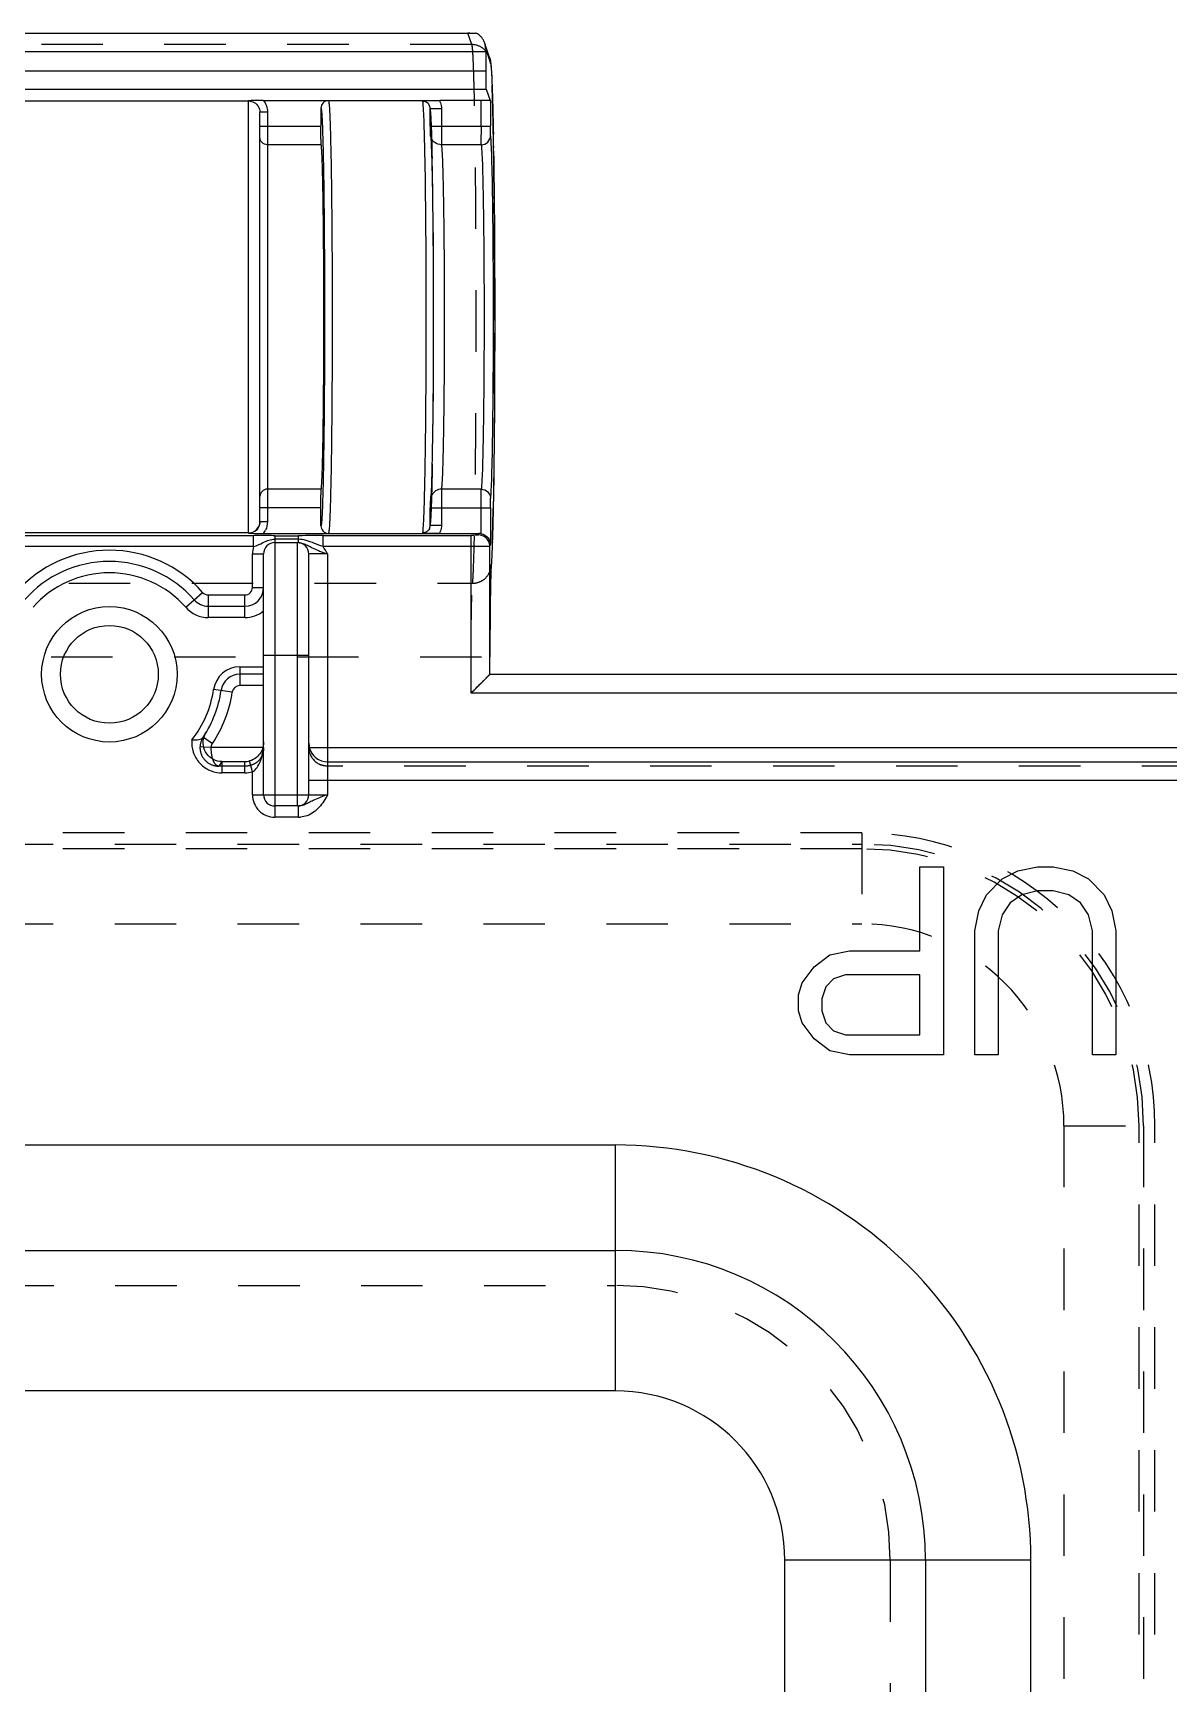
# Model space of a CAD drawing. Header units: millimetres. Extents: x 564 to 2602, y -1989 to 1042.
# Drawn here: x 1072.09 to 1102.27, y 102.41 to 146.3 of the extents above; entities that cross this region are included whole.
import ezdxf

# ---------------------------------------------------------------- set-up
doc = ezdxf.new("R2010")
doc.units = ezdxf.units.MM
doc.header["$LTSCALE"] = 16.335
doc.linetypes.add('HIDDEN', pattern=[0.2, 0.1, -0.1])
doc.layers.get('0').update_dxf_attribs({"linetype": 'CONTINUOUS'})
doc.layers.add('DEFAULT_2', color=8, linetype='HIDDEN')

msp = doc.modelspace()

# ---------------------------------------------------------------- linework, layer by layer
at = {"color": 7, "linetype": 'Continuous'}
for p, q in [((1060.105, 146.296), (1083.845, 146.296)), ((1084.114, 145.796), (1059.605, 145.796)), ((1084.114, 145.873), (1084.242, 145.489)), ((1084.114, 145.796), (1084.114, 145.294)), ((1084.216, 145.647), (1084.138, 145.881)), ((1060.331, 145.294), (1084.114, 145.294)), ((1084.242, 145.489), (1084.216, 145.647)), ((1084.123, 144.794), (1061.331, 144.794)), ((1061.468, 144.49), (1077.814, 144.49)), ((1077.814, 133), (1077.814, 144.49)), ((1078.205, 144.506), (1082.436, 144.506)), ((1082.436, 144.506), (1082.741, 144.506)), ((1082.741, 144.506), (1082.892, 144.506)), ((1083.991, 144.506), (1082.892, 144.506)), ((1083.99, 143.823), (1083.99, 144.506)), ((1084.24, 144.493), (1084.14, 144.794)), ((1084.24, 144.493), (1084.24, 143.823)), ((1078.114, 133.301), (1078.114, 144.195)), ((1078.314, 144.195), (1078.114, 144.195)), ((1078.314, 144.195), (1078.314, 133.301)), ((1079.735, 144.298), (1079.735, 143.823)), ((1082.634, 144.337), (1082.641, 144.285)), ((1082.941, 144.285), (1082.641, 144.285)), ((1082.641, 143.823), (1082.641, 144.283)), ((1082.941, 144.285), (1082.941, 143.823)), ((1078.114, 143.823), (1079.735, 143.823)), ((1082.489, 143.574), (1082.488, 143.604)), ((1082.65, 143.567), (1082.649, 143.572)), ((1082.65, 143.823), (1084.24, 143.823)), ((1082.65, 143.567), (1082.65, 143.567)), ((1079.743, 143.326), (1078.314, 143.326)), ((1082.661, 143.427), (1082.668, 143.294)), ((1082.668, 143.294), (1082.674, 143.118)), ((1082.674, 143.118), (1082.681, 142.898)), ((1083.994, 143.326), (1082.944, 143.326)), ((1084.323, 143.292), (1084.324, 143.248)), ((1082.681, 142.898), (1082.688, 142.635)), ((1082.688, 142.635), (1082.7, 141.971)), ((1082.7, 141.971), (1082.711, 141.128)), ((1084.34, 141.896), (1084.341, 141.772)), ((1082.711, 141.128), (1082.718, 140.131)), ((1082.718, 140.131), (1082.721, 138.452)), ((1084.351, 140.279), (1084.352, 140.012)), ((1082.721, 138.452), (1082.718, 137.293)), ((1084.354, 138.654), (1084.353, 138.326)), ((1082.718, 137.293), (1082.709, 136.158)), ((1082.673, 134.328), (1082.661, 134.069)), ((1082.683, 134.679), (1082.673, 134.328)), ((1079.743, 134.17), (1078.314, 134.17)), ((1082.488, 133.891), (1082.489, 133.932)), ((1082.651, 133.936), (1082.649, 133.924)), ((1083.994, 134.17), (1082.944, 134.17)), ((1084.318, 133.904), (1084.315, 133.77)), ((1084.318, 133.906), (1084.316, 133.788)), ((1084.322, 134.134), (1084.318, 133.906)), ((1079.735, 133.672), (1078.114, 133.672)), ((1079.735, 133.198), (1079.735, 133.672)), ((1082.641, 133.211), (1082.641, 133.672)), ((1082.641, 133.672), (1084.24, 133.672)), ((1082.941, 133.672), (1082.941, 133.211)), ((1083.99, 132.985), (1083.99, 133.672)), ((1084.24, 133.672), (1084.24, 132.703)), ((1084.316, 133.788), (1084.313, 133.654)), ((1077.814, 133.006), (1061.468, 133.006)), ((1078.314, 133.301), (1078.114, 133.301)), ((1078.205, 132.99), (1083.936, 132.99)), ((1082.641, 133.211), (1082.634, 133.159)), ((1082.641, 133.211), (1082.941, 133.211)), ((1083.936, 132.99), (1083.924, 132.952)), ((1070.281, 132.942), (1077.946, 132.942)), ((1077.946, 132.642), (1070.281, 132.642)), ((1077.946, 132.642), (1077.946, 132.942)), ((1078.514, 132.933), (1078.514, 125.448)), ((1078.514, 132.933), (1079.139, 132.933)), ((1079.139, 132.841), (1078.514, 132.841)), ((1078.514, 132.748), (1079.114, 132.748)), ((1079.114, 125.748), (1079.114, 132.748)), ((1079.139, 132.841), (1079.139, 132.933)), ((1079.795, 132.642), (1079.795, 132.942)), ((1079.795, 132.942), (1083.724, 132.942)), ((1083.724, 132.642), (1079.795, 132.642)), ((1083.724, 128.748), (1083.724, 132.942)), ((1084.224, 132.653), (1084.24, 132.703)), ((1084.224, 129.248), (1084.224, 132.653)), ((1077.914, 131.558), (1077.914, 132.448)), ((1078.214, 126.048), (1078.214, 132.448)), ((1079.414, 126.048), (1079.414, 132.448)), ((1079.914, 132.448), (1079.414, 132.448)), ((1079.914, 132.448), (1079.914, 126.048)), ((1084.259, 132.107), (1084.26, 132.119)), ((1084.26, 132.118), (1084.261, 132.158)), ((1076.142, 131.03), (1076.593, 131.426)), ((1076.743, 131.358), (1076.743, 130.758)), ((1076.743, 131.358), (1077.714, 131.358)), ((1077.714, 130.758), (1077.714, 131.358)), ((1077.914, 131.558), (1078.214, 131.558)), ((1076.743, 131.058), (1077.714, 131.058)), ((1077.714, 130.758), (1076.743, 130.758)), ((1079.414, 129.748), (1078.214, 129.748)), ((1077.578, 129.448), (1077.578, 128.948)), ((1077.578, 129.448), (1078.214, 129.448)), ((1078.214, 129.248), (1077.578, 129.248)), ((1084.226, 129.248), (1119.502, 129.248)), ((1077.38, 128.776), (1076.885, 128.848)), ((1078.214, 128.948), (1077.578, 128.948)), ((1120.021, 128.748), (1083.724, 128.748)), ((1076.822, 127.307), (1076.635, 127.314)), ((1076.641, 127.556), (1076.856, 127.412)), ((1078.214, 127.299), (1076.822, 127.307)), ((1079.437, 127.307), (1120.021, 127.307)), ((1077.104, 126.929), (1077.104, 126.629)), ((1077.104, 126.929), (1077.714, 126.929)), ((1077.714, 126.629), (1077.714, 126.929)), ((1077.914, 126.655), (1077.839, 126.945)), ((1079.914, 126.922), (1119.578, 126.922)), ((1077.714, 126.629), (1077.104, 126.629)), ((1077.914, 126.048), (1077.914, 126.655)), ((1120.096, 126.422), (1079.414, 126.422)), ((1077.914, 126.048), (1079.914, 126.048)), ((1079.114, 125.748), (1078.514, 125.748)), ((1079.139, 125.448), (1079.139, 125.748)), ((1079.139, 125.448), (1078.514, 125.448)), ((1095.653, 121.898), (1095.653, 124.132)), ((1095.653, 124.132), (1096.278, 124.132)), ((1096.278, 124.132), (1096.278, 119.132)), ((1097.424, 123.387), (1097.84, 123.813)), ((1097.84, 123.813), (1098.257, 124.026)), ((1098.257, 124.026), (1098.778, 124.132)), ((1098.778, 124.132), (1099.194, 124.132)), ((1099.194, 124.132), (1099.715, 124.026)), ((1099.715, 124.026), (1100.132, 123.813)), ((1100.132, 123.813), (1100.549, 123.387)), ((1097.215, 122.962), (1097.424, 123.387)), ((1098.361, 123.387), (1098.049, 123.175)), ((1098.778, 123.494), (1098.361, 123.387)), ((1099.194, 123.494), (1098.778, 123.494)), ((1099.611, 123.387), (1099.194, 123.494)), ((1099.924, 123.175), (1099.611, 123.387)), ((1100.549, 123.387), (1100.757, 122.962)), ((1097.111, 122.43), (1097.215, 122.962)), ((1098.049, 123.175), (1097.84, 122.855)), ((1100.132, 122.855), (1099.924, 123.175)), ((1100.757, 122.962), (1100.861, 122.43)), ((1097.84, 122.855), (1097.736, 122.43)), ((1100.236, 122.43), (1100.132, 122.855)), ((1097.111, 119.132), (1097.111, 122.43)), ((1097.736, 122.43), (1097.736, 119.132)), ((1100.236, 119.132), (1100.236, 122.43)), ((1100.861, 122.43), (1100.861, 119.132)), ((1092.84, 121.472), (1093.257, 121.792)), ((1093.257, 121.792), (1093.778, 121.898)), ((1093.778, 121.898), (1095.653, 121.898)), ((1092.528, 121.047), (1092.84, 121.472)), ((1093.361, 121.153), (1093.153, 120.941)), ((1093.674, 121.26), (1093.361, 121.153)), ((1095.653, 121.26), (1093.674, 121.26)), ((1095.653, 119.664), (1095.653, 121.26)), ((1092.424, 120.728), (1092.528, 121.047)), ((1092.424, 120.302), (1092.424, 120.728)), ((1093.153, 120.941), (1093.049, 120.621)), ((1092.528, 119.983), (1092.424, 120.302)), ((1093.049, 120.621), (1093.049, 120.302)), ((1093.049, 120.302), (1093.153, 119.983)), ((1092.84, 119.558), (1092.528, 119.983)), ((1093.153, 119.983), (1093.361, 119.77)), ((1093.257, 119.238), (1092.84, 119.558)), ((1093.361, 119.77), (1093.674, 119.664)), ((1093.674, 119.664), (1095.653, 119.664)), ((1093.778, 119.132), (1093.257, 119.238)), ((1096.278, 119.132), (1093.778, 119.132)), ((1097.736, 119.132), (1097.111, 119.132)), ((1100.861, 119.132), (1100.236, 119.132)), ((1054.413, 116.736), (1087.564, 116.736)), ((1087.564, 110.198), (1087.564, 116.736)), ((1005.664, 113.934), (1087.564, 113.934)), ((1087.564, 110.198), (1005.664, 110.198)), ((1092.064, 43.175), (1092.064, 105.698)), ((1098.602, 105.698), (1092.064, 105.698)), ((1095.8, 105.698), (1095.8, 46.407)), ((1098.602, 43.411), (1098.602, 105.698))]:
    msp.add_line(p, q, dxfattribs=at)
for points in [[(1082.65, 143.567), (1082.655, 143.519), (1082.661, 143.427)], [(1082.709, 136.158), (1082.693, 135.118), (1082.683, 134.679)]]:
    msp.add_lwpolyline(points, dxfattribs=at)
for radius in [1.8, 1.3]:
    msp.add_circle((1074.114, 129.248), radius, dxfattribs=at)
for centre, radius, start, end in [((1083.65, 145.884), 0.462, 22.8484, 34.282), ((1083.641, 145.88), 0.473, 18.4163, 22.8534), ((1050.376, 143.614), 33.933, 1.8001, 2.1906), ((1082.676, 141.273), 3.223, 92.5971, 94.1806), ((1082.375, 144.264), 0.569, 18.3646, 24.6447), ((1032.155, 143.028), 52.164, 1.4947, 1.8149), ((1082.432, 144.282), 0.209, 15.1073, 30.1991), ((1007.146, 142.361), 77.182, 1.23524, 1.5056), ((973.961, 141.629), 110.374, 1.00932, 1.24361), ((1134.427, 143.816), 50.437, 179.9915, 180.259), ((944.263, 141.073), 140.078, 0.90764, 1.03689), ((931.864, 140.87), 152.479, 0.80745, 1.01588), ((880.4, 140.098), 203.948, 0.50519, 0.88513), ((770.488, 139.046), 313.865, 0.22498, 0.49757), ((704.28, 138.753), 380.073, 359.98507, 0.18989), ((713.908, 138.725), 370.446, 359.68921, 359.93833), ((1024.234, 135.488), 58.276, 358.46917, 358.58431), ((1082.94, 133.873), 0.296, 150.7005, 167.7542), ((1088.516, 133.716), 5.875, 179.0726, 179.6649), ((1093.906, 133.673), 11.265, 179.6035, 180.0008), ((1000.972, 135.298), 83.358, 358.38364, 358.86949), ((1077.814, 133.305), 0.3, 269.943, 359.9784), ((1077.812, 133.301), 0.502, 321.6816, 334.4435), ((1082.432, 133.214), 0.209, 332.0047, 344.8855), ((1082.885, 155.922), 22.924, 269.8022, 270.0193), ((1082.428, 133.212), 0.513, 334.8527, 341.7154), ((1083.936, 132.69), 0.3, 79.609, 89.9896), ((1074.114, 129.248), 3.3, 41.2999, 138.7001), ((1078.514, 132.448), 0.6, 161.0822, 180.0003), ((1077.945, 120.668), 12.274, 89.5144, 89.9921), ((1077.906, 116.859), 16.083, 88.6413, 89.491), ((1078.514, 132.448), 0.3, 90, 180), ((1079.114, 132.448), 0.3, 0, 90), ((1079.797, 116.174), 16.768, 90.0049, 90.4315), ((1036.873, 134.325), 47.444, 358.1225, 358.3359), ((1074.114, 129.248), 3, 41.2999, 138.7001), ((1086.139, 132.011), 1.883, 175.5387, 176.2817), ((1074.114, 129.248), 2.7, 41.2999, 138.7001), ((1076.743, 131.558), 0.5, 221.2999, 270), ((1076.743, 131.558), 0.2, 221.2999, 270.0049), ((1077.714, 131.558), 0.5, 270, 0), ((1077.714, 131.558), 0.2, 269.9976, 0.0029), ((1076.743, 131.558), 0.8, 221.2999, 270.0004), ((1077.714, 131.558), 0.8, 270, 308.6822), ((1077.578, 128.748), 0.7, 89.9992, 171.7884), ((1077.578, 128.748), 0.5, 90, 171.7868), ((1074.114, 129.248), 2.8, 321.6068, 351.7864), ((1074.114, 129.248), 3, 326.3655, 351.7868), ((1074.114, 129.248), 3.3, 326.1067, 351.7866), ((1077.578, 128.748), 0.2, 89.9977, 171.7905), ((1079.914, 127.422), 0.5, 192.9663, 270.0029), ((1077.714, 127.428), 0.499, 270.0048, 284.4825), ((1077.104, 127.416), 0.787, 265.4528, 269.9856), ((1077.714, 127.429), 0.8, 270.0092, 284.4851), ((1078.514, 126.048), 0.6, 179.999, 270.001), ((1078.514, 126.048), 0.3, 180, 270), ((1079.114, 126.048), 0.3, 270, 0), ((1079.112, 126.312), 0.864, 271.814, 275.2842), ((1087.564, 105.698), 11.038, 359.9996, 90.0004), ((1087.564, 105.698), 8.236, 0, 90), ((1087.564, 105.698), 4.5, 360, 90)]:
    msp.add_arc(centre, radius, start, end, dxfattribs=at)
for centre, start_param, end_param in [((1084.123, 145.796), 1.415869, 1.570796), ((1084.123, 145.294), -4.712389, -3.141593)]:
    msp.add_ellipse(centre, major_axis=(0, 0.5), ratio=0.017455, start_param=start_param, end_param=end_param, dxfattribs=at)
for points, knots in [([(1084.032, 146.144), (1084.017, 146.167), (1083.984, 146.207), (1083.929, 146.253), (1083.886, 146.28), (1083.858, 146.292), (1083.848, 146.296), (1083.845, 146.296)], [0, 0, 0, 0, 0.335145, 0.630763, 0.871352, 0.955761, 1, 1, 1, 1]), ([(1084.114, 145.873), (1084.114, 145.887), (1084.112, 145.94), (1084.101, 145.992), (1084.089, 146.029)], [0, 0, 0, 0, 0.2589, 1, 1, 1, 1]), ([(1084.242, 145.489), (1084.246, 145.477), (1084.251, 145.442), (1084.263, 145.335), (1084.268, 145.24), (1084.272, 145.167)], [0, 0, 0, 0, 0.118524, 0.325106, 1, 1, 1, 1]), ([(1084.269, 145.234), (1084.271, 145.211), (1084.277, 145.103), (1084.281, 144.995), (1084.284, 144.911)], [0, 0, 0, 0, 0.220208, 1, 1, 1, 1]), ([(1084.272, 145.167), (1084.274, 145.144), (1084.279, 145.039), (1084.283, 144.934), (1084.286, 144.852)], [0, 0, 0, 0, 0.220018, 1, 1, 1, 1]), ([(1084.286, 144.852), (1084.289, 144.767), (1084.303, 144.353), (1084.312, 143.938), (1084.318, 143.608)], [0, 0, 0, 0, 0.204813, 1, 1, 1, 1]), ([(1078.205, 144.506), (1078.168, 144.506), (1078.038, 144.505), (1077.908, 144.5), (1077.814, 144.496)], [0, 0, 0, 0, 0.27958, 1, 1, 1, 1]), ([(1077.814, 144.49), (1077.866, 144.49), (1077.971, 144.462), (1078.048, 144.385), (1078.073, 144.34)], [0, 0, 0, 0, 0.500148, 1, 1, 1, 1]), ([(1079.937, 144.502), (1079.886, 144.502), (1079.78, 144.455), (1079.735, 144.349), (1079.735, 144.298)], [0, 0, 0, 0, 0.501564, 1, 1, 1, 1]), ([(1079.935, 144.498), (1079.938, 144.497), (1079.942, 144.484), (1079.946, 144.463), (1079.951, 144.426), (1079.955, 144.377), (1079.96, 144.314), (1079.967, 144.204), (1079.975, 144.034), (1079.983, 143.792), (1079.991, 143.502), (1079.999, 143.167), (1080.006, 142.789), (1080.013, 142.373), (1080.021, 141.753), (1080.028, 140.913), (1080.034, 139.851), (1080.035, 139.12), (1080.035, 138.748)], [0, 0, 0, 0, 0.001699, 0.005652, 0.011942, 0.020573, 0.031536, 0.044817, 0.078189, 0.120345, 0.170915, 0.22941, 0.29526, 0.367866, 0.4465, 0.618801, 0.80577, 1, 1, 1, 1]), ([(1082.441, 144.487), (1082.475, 144.487), (1082.545, 144.468), (1082.596, 144.417), (1082.613, 144.387)], [0, 0, 0, 0, 0.500129, 1, 1, 1, 1]), ([(1082.465, 144.217), (1082.462, 144.277), (1082.455, 144.367), (1082.449, 144.458), (1082.441, 144.487)], [0, 0, 0, 0, 0.663897, 1, 1, 1, 1]), ([(1082.892, 144.497), (1082.858, 144.497), (1082.737, 144.497), (1082.616, 144.496), (1082.53, 144.492)], [0, 0, 0, 0, 0.283736, 1, 1, 1, 1]), ([(1084.24, 144.493), (1084.24, 144.495), (1084.231, 144.496), (1084.218, 144.499), (1084.194, 144.5), (1084.15, 144.503), (1084.081, 144.505), (1084.022, 144.506), (1083.991, 144.506)], [0, 0, 0, 0, 0.024359, 0.083695, 0.176865, 0.30093, 0.622795, 1, 1, 1, 1]), ([(1079.735, 144.298), (1079.738, 144.297), (1079.741, 144.285), (1079.746, 144.266), (1079.75, 144.232), (1079.754, 144.187), (1079.759, 144.129), (1079.765, 144.027), (1079.772, 143.87), (1079.781, 143.647), (1079.788, 143.379), (1079.796, 143.068), (1079.803, 142.718), (1079.809, 142.332), (1079.817, 141.755), (1079.824, 140.971), (1079.83, 139.978), (1079.832, 138.939), (1079.831, 137.894), (1079.827, 136.88), (1079.819, 135.933), (1079.808, 135.09), (1079.795, 134.38), (1079.782, 133.884), (1079.77, 133.573), (1079.762, 133.41), (1079.753, 133.295), (1079.747, 133.235), (1079.742, 133.213)], [0, 0, 0, 0, 0.000812, 0.0027, 0.005708, 0.009836, 0.015081, 0.021436, 0.037422, 0.057632, 0.081888, 0.109982, 0.141641, 0.176582, 0.214493, 0.297785, 0.388488, 0.483285, 0.57872, 0.671314, 0.757681, 0.834678, 0.899497, 0.949761, 0.968856, 0.983667, 0.994077, 1, 1, 1, 1]), ([(1082.488, 143.604), (1082.486, 143.665), (1082.48, 143.87), (1082.473, 144.074), (1082.465, 144.217)], [0, 0, 0, 0, 0.299577, 1, 1, 1, 1]), ([(1078.314, 143.326), (1078.263, 143.326), (1078.157, 143.368), (1078.114, 143.474), (1078.114, 143.525)], [0, 0, 0, 0, 0.500854, 1, 1, 1, 1]), ([(1079.743, 143.325), (1079.74, 143.342), (1079.74, 143.396), (1079.737, 143.502), (1079.736, 143.651), (1079.735, 143.763), (1079.735, 143.823)], [0, 0, 0, 0, 0.102618, 0.324993, 0.638605, 1, 1, 1, 1]), ([(1082.535, 138.748), (1082.535, 139.663), (1082.528, 141.272), (1082.508, 142.881), (1082.489, 143.574)], [0, 0, 0, 0, 0.569115, 1, 1, 1, 1]), ([(1082.641, 143.823), (1082.641, 143.774), (1082.642, 143.691), (1082.643, 143.606), (1082.649, 143.572)], [0, 0, 0, 0, 0.584864, 1, 1, 1, 1]), ([(1082.944, 143.326), (1082.875, 143.326), (1082.735, 143.375), (1082.662, 143.502), (1082.65, 143.567)], [0, 0, 0, 0, 0.512916, 1, 1, 1, 1]), ([(1082.941, 143.823), (1082.941, 143.711), (1082.941, 143.562), (1082.943, 143.397), (1082.943, 143.343), (1082.944, 143.326)], [0, 0, 0, 0, 0.674842, 0.897414, 1, 1, 1, 1]), ([(1083.994, 143.326), (1083.992, 143.353), (1083.993, 143.44), (1083.991, 143.528), (1083.991, 143.588)], [0, 0, 0, 0, 0.312623, 1, 1, 1, 1]), ([(1083.994, 143.326), (1084.058, 143.326), (1084.19, 143.379), (1084.244, 143.511), (1084.244, 143.574)], [0, 0, 0, 0, 0.500811, 1, 1, 1, 1]), ([(1084.244, 143.574), (1084.243, 143.583), (1084.243, 143.61), (1084.24, 143.693), (1084.24, 143.767), (1084.24, 143.823)], [0, 0, 0, 0, 0.102568, 0.324892, 1, 1, 1, 1]), ([(1084.266, 143.275), (1084.263, 143.339), (1084.258, 143.438), (1084.25, 143.538), (1084.244, 143.574)], [0, 0, 0, 0, 0.637715, 1, 1, 1, 1]), ([(1079.743, 134.17), (1079.747, 134.19), (1079.752, 134.244), (1079.763, 134.4), (1079.774, 134.686), (1079.786, 135.129), (1079.796, 135.694), (1079.804, 136.362), (1079.813, 137.392), (1079.817, 138.748), (1079.813, 140.104), (1079.804, 141.133), (1079.796, 141.802), (1079.786, 142.367), (1079.774, 142.81), (1079.763, 143.096), (1079.752, 143.252), (1079.747, 143.305), (1079.743, 143.325)], [0, 0, 0, 0, 0.006686, 0.017533, 0.051328, 0.100266, 0.162707, 0.236526, 0.31925, 0.5, 0.68075, 0.763474, 0.837293, 0.899734, 0.948672, 0.982467, 0.993314, 1, 1, 1, 1]), ([(1083.022, 138.748), (1083.022, 139.3), (1083.019, 140.104), (1083.01, 141.134), (1083.001, 141.802), (1082.99, 142.367), (1082.977, 142.81), (1082.965, 143.096), (1082.954, 143.252), (1082.948, 143.306), (1082.944, 143.326)], [0, 0, 0, 0, 0.361518, 0.526949, 0.674596, 0.799452, 0.897314, 0.964919, 0.986601, 1, 1, 1, 1]), ([(1083.994, 143.326), (1084.001, 143.287), (1084.009, 143.177), (1084.015, 143.068), (1084.018, 142.997)], [0, 0, 0, 0, 0.354367, 1, 1, 1, 1]), ([(1084.266, 134.221), (1084.277, 134.461), (1084.292, 135.054), (1084.316, 136.563), (1084.324, 138.748), (1084.316, 140.933), (1084.292, 142.442), (1084.277, 143.035), (1084.266, 143.275)], [0, 0, 0, 0, 0.079479, 0.196727, 0.500002, 0.803277, 0.920523, 1, 1, 1, 1]), ([(1084.018, 142.997), (1084.029, 142.766), (1084.043, 142.201), (1084.066, 140.784), (1084.074, 138.747), (1084.066, 136.71), (1084.043, 135.294), (1084.029, 134.729), (1084.018, 134.498)], [0, 0, 0, 0, 0.081712, 0.199408, 0.500072, 0.800696, 0.918347, 1, 1, 1, 1]), ([(1084.327, 143.019), (1084.349, 141.521), (1084.36, 138.559), (1084.346, 135.598), (1084.322, 134.134)], [0, 0, 0, 0, 0.50589, 1, 1, 1, 1]), ([(1080.035, 138.748), (1080.035, 138.375), (1080.034, 137.644), (1080.028, 136.583), (1080.021, 135.743), (1080.013, 135.123), (1080.006, 134.706), (1079.999, 134.329), (1079.991, 133.993), (1079.983, 133.703), (1079.975, 133.462), (1079.967, 133.291), (1079.96, 133.181), (1079.955, 133.118), (1079.951, 133.069), (1079.946, 133.032), (1079.942, 133.012), (1079.938, 132.999), (1079.935, 132.998)], [0, 0, 0, 0, 0.19423, 0.381199, 0.553501, 0.632135, 0.704741, 0.770591, 0.829086, 0.879656, 0.921812, 0.955184, 0.968464, 0.979427, 0.988058, 0.994349, 0.998301, 1, 1, 1, 1]), ([(1082.492, 134.049), (1082.509, 134.733), (1082.528, 136.299), (1082.535, 137.866), (1082.535, 138.748)], [0, 0, 0, 0, 0.436815, 1, 1, 1, 1]), ([(1082.944, 134.17), (1082.948, 134.19), (1082.954, 134.243), (1082.965, 134.4), (1082.977, 134.685), (1082.99, 135.128), (1083.001, 135.693), (1083.01, 136.362), (1083.019, 137.392), (1083.022, 138.196), (1083.022, 138.748)], [0, 0, 0, 0, 0.013383, 0.035071, 0.102669, 0.200542, 0.325389, 0.473041, 0.638478, 1, 1, 1, 1]), ([(1084.348, 136.716), (1084.347, 136.456), (1084.34, 135.519), (1084.33, 134.582), (1084.318, 133.904)], [0, 0, 0, 0, 0.276786, 1, 1, 1, 1]), ([(1084.018, 134.498), (1084.015, 134.427), (1084.009, 134.318), (1084.001, 134.208), (1083.994, 134.17)], [0, 0, 0, 0, 0.645655, 1, 1, 1, 1]), ([(1078.314, 134.17), (1078.263, 134.17), (1078.157, 134.128), (1078.114, 134.022), (1078.114, 133.971)], [0, 0, 0, 0, 0.500855, 1, 1, 1, 1]), ([(1079.735, 133.672), (1079.735, 133.732), (1079.736, 133.844), (1079.737, 133.994), (1079.74, 134.099), (1079.74, 134.154), (1079.743, 134.17)], [0, 0, 0, 0, 0.361393, 0.675004, 0.897381, 1, 1, 1, 1]), ([(1082.465, 133.278), (1082.468, 133.319), (1082.477, 133.523), (1082.484, 133.728), (1082.488, 133.891)], [0, 0, 0, 0, 0.19945, 1, 1, 1, 1]), ([(1082.649, 133.924), (1082.647, 133.913), (1082.643, 133.875), (1082.642, 133.837), (1082.642, 133.811)], [0, 0, 0, 0, 0.302255, 1, 1, 1, 1]), ([(1082.944, 134.17), (1082.889, 134.17), (1082.782, 134.14), (1082.706, 134.06), (1082.682, 134.018)], [0, 0, 0, 0, 0.530564, 1, 1, 1, 1]), ([(1082.944, 134.17), (1082.943, 134.153), (1082.943, 134.099), (1082.941, 133.933), (1082.941, 133.784), (1082.941, 133.672)], [0, 0, 0, 0, 0.102577, 0.325139, 1, 1, 1, 1]), ([(1083.99, 133.672), (1083.99, 133.713), (1083.991, 133.851), (1083.991, 133.99), (1083.992, 134.088)], [0, 0, 0, 0, 0.291313, 1, 1, 1, 1]), ([(1083.992, 134.088), (1083.992, 134.098), (1083.993, 134.126), (1083.993, 134.153), (1083.994, 134.17)], [0, 0, 0, 0, 0.376526, 1, 1, 1, 1]), ([(1083.994, 134.17), (1084.058, 134.17), (1084.19, 134.117), (1084.244, 133.985), (1084.244, 133.921)], [0, 0, 0, 0, 0.500818, 1, 1, 1, 1]), ([(1084.24, 133.672), (1084.24, 133.728), (1084.24, 133.803), (1084.243, 133.886), (1084.243, 133.913), (1084.244, 133.921)], [0, 0, 0, 0, 0.67522, 0.897476, 1, 1, 1, 1]), ([(1084.244, 133.921), (1084.25, 133.957), (1084.258, 134.057), (1084.263, 134.157), (1084.266, 134.221)], [0, 0, 0, 0, 0.362266, 1, 1, 1, 1]), ([(1084.315, 133.77), (1084.314, 133.674), (1084.307, 133.337), (1084.298, 133.001), (1084.29, 132.76)], [0, 0, 0, 0, 0.284429, 1, 1, 1, 1]), ([(1077.814, 133), (1077.843, 132.999), (1077.973, 132.993), (1078.104, 132.99), (1078.205, 132.99)], [0, 0, 0, 0, 0.222802, 1, 1, 1, 1]), ([(1079.742, 133.213), (1079.741, 133.21), (1079.74, 133.205), (1079.737, 133.198), (1079.735, 133.198)], [0, 0, 0, 0, 0.678009, 1, 1, 1, 1]), ([(1079.735, 133.198), (1079.735, 133.147), (1079.779, 133.041), (1079.884, 132.996), (1079.935, 132.996)], [0, 0, 0, 0, 0.498762, 1, 1, 1, 1]), ([(1082.441, 133.009), (1082.449, 133.038), (1082.455, 133.129), (1082.462, 133.218), (1082.465, 133.278)], [0, 0, 0, 0, 0.336103, 1, 1, 1, 1]), ([(1082.441, 133.009), (1082.466, 133.007), (1082.588, 133), (1082.709, 132.999), (1082.806, 132.999)], [0, 0, 0, 0, 0.209506, 1, 1, 1, 1]), ([(1083.99, 132.985), (1084.063, 132.972), (1084.191, 132.898), (1084.239, 132.763), (1084.24, 132.703)], [0, 0, 0, 0, 0.549991, 1, 1, 1, 1]), ([(1078.089, 132.695), (1078.154, 132.725), (1078.236, 132.774), (1078.326, 132.808), (1078.349, 132.815)], [0, 0, 0, 0, 0.747153, 1, 1, 1, 1]), ([(1078.514, 132.933), (1078.497, 132.933), (1078.421, 132.934), (1078.346, 132.936), (1078.287, 132.938)], [0, 0, 0, 0, 0.22478, 1, 1, 1, 1]), ([(1079.671, 132.941), (1079.62, 132.941), (1079.443, 132.939), (1079.266, 132.933), (1079.139, 132.933)], [0, 0, 0, 0, 0.286349, 1, 1, 1, 1]), ([(1079.139, 132.748), (1079.179, 132.748), (1079.262, 132.734), (1079.382, 132.679), (1079.516, 132.606), (1079.615, 132.56), (1079.671, 132.537)], [0, 0, 0, 0, 0.207047, 0.430041, 0.687149, 1, 1, 1, 1]), ([(1083.924, 132.952), (1083.923, 132.951), (1083.916, 132.95), (1083.906, 132.948), (1083.887, 132.946), (1083.851, 132.944), (1083.796, 132.942), (1083.749, 132.942), (1083.724, 132.942)], [0, 0, 0, 0, 0.024333, 0.083562, 0.176601, 0.300505, 0.622639, 1, 1, 1, 1]), ([(1084.224, 132.653), (1084.223, 132.652), (1084.219, 132.652), (1084.211, 132.65), (1084.198, 132.65), (1084.173, 132.648), (1084.131, 132.647), (1084.07, 132.645), (1083.995, 132.644), (1083.879, 132.643), (1083.787, 132.642), (1083.724, 132.642)], [0, 0, 0, 0, 0.006736, 0.02263, 0.047627, 0.081564, 0.175073, 0.299403, 0.450061, 0.621519, 1, 1, 1, 1]), ([(1084.224, 132.653), (1084.224, 132.695), (1084.201, 132.78), (1084.111, 132.91), (1083.993, 132.952), (1083.924, 132.952)], [0, 0, 0, 0, 0.275955, 0.548158, 1, 1, 1, 1]), ([(1084.29, 132.76), (1084.288, 132.697), (1084.281, 132.496), (1084.272, 132.295), (1084.261, 132.158)], [0, 0, 0, 0, 0.316997, 1, 1, 1, 1]), ([(1084.291, 132.77), (1084.289, 132.706), (1084.281, 132.497), (1084.272, 132.288), (1084.262, 132.144)], [0, 0, 0, 0, 0.308381, 1, 1, 1, 1]), ([(1077.914, 132.448), (1077.952, 132.448), (1078.008, 132.448), (1078.078, 132.448), (1078.123, 132.448), (1078.16, 132.448), (1078.185, 132.448), (1078.2, 132.448), (1078.207, 132.447), (1078.211, 132.448), (1078.214, 132.447), (1078.214, 132.448)], [0, 0, 0, 0, 0.382182, 0.555674, 0.707192, 0.831504, 0.923702, 0.956687, 0.980573, 0.995097, 1, 1, 1, 1]), ([(1079.671, 132.537), (1079.69, 132.529), (1079.77, 132.498), (1079.852, 132.469), (1079.914, 132.448)], [0, 0, 0, 0, 0.236589, 1, 1, 1, 1]), ([(1084.26, 132.133), (1084.258, 132.117), (1084.254, 132.028), (1084.251, 131.94), (1084.249, 131.868)], [0, 0, 0, 0, 0.18777, 1, 1, 1, 1]), ([(1083.724, 128.748), (1083.779, 128.803), (1083.861, 128.885), (1083.968, 128.993), (1084.043, 129.067), (1084.11, 129.134), (1084.159, 129.183), (1084.191, 129.215), (1084.207, 129.231), (1084.218, 129.241), (1084.223, 129.247), (1084.224, 129.248)], [0, 0, 0, 0, 0.33238, 0.492323, 0.642922, 0.779155, 0.89233, 0.936449, 0.970168, 0.991885, 1, 1, 1, 1]), ([(1076.308, 127.509), (1076.341, 127.507), (1076.403, 127.505), (1076.489, 127.508), (1076.565, 127.53), (1076.599, 127.567), (1076.612, 127.586)], [0, 0, 0, 0, 0.297518, 0.564495, 0.78575, 1, 1, 1, 1]), ([(1077.104, 126.929), (1077.026, 126.929), (1076.87, 126.97), (1076.684, 127.123), (1076.594, 127.347), (1076.606, 127.508), (1076.629, 127.582)], [0, 0, 0, 0, 0.250457, 0.500538, 0.749053, 1, 1, 1, 1]), ([(1076.835, 127.115), (1076.833, 127.131), (1076.824, 127.194), (1076.821, 127.259), (1076.822, 127.307)], [0, 0, 0, 0, 0.242315, 1, 1, 1, 1]), ([(1078.214, 127.451), (1078.214, 127.355), (1078.172, 127.198), (1078.026, 127.025), (1077.908, 126.963), (1077.839, 126.945)], [0, 0, 0, 0, 0.428197, 0.682184, 1, 1, 1, 1]), ([(1076.511, 126.892), (1076.578, 126.818), (1076.743, 126.694), (1076.942, 126.64), (1077.042, 126.632)], [0, 0, 0, 0, 0.499615, 1, 1, 1, 1]), ([(1076.866, 126.985), (1076.862, 126.995), (1076.849, 127.038), (1076.84, 127.082), (1076.835, 127.115)], [0, 0, 0, 0, 0.233774, 1, 1, 1, 1]), ([(1077.969, 126.692), (1077.984, 126.705), (1078.04, 126.762), (1078.081, 126.833), (1078.106, 126.888)], [0, 0, 0, 0, 0.241889, 1, 1, 1, 1]), ([(1079.914, 126.048), (1079.796, 126.007), (1079.632, 125.95), (1079.443, 125.85), (1079.364, 125.808), (1079.326, 125.792)], [0, 0, 0, 0, 0.582957, 0.8075, 1, 1, 1, 1]), ([(1079.914, 126.048), (1079.851, 125.93), (1079.743, 125.759), (1079.547, 125.575), (1079.428, 125.51), (1079.365, 125.488)], [0, 0, 0, 0, 0.49969, 0.749839, 1, 1, 1, 1]), ([(1079.326, 125.792), (1079.311, 125.785), (1079.251, 125.761), (1079.187, 125.748), (1079.139, 125.748)], [0, 0, 0, 0, 0.261412, 1, 1, 1, 1])]:
    msp.add_open_spline(points, degree=3, knots=knots, dxfattribs=at)
for points in [[(1078.206, 144.506), (1078.274, 144.42), (1078.314, 144.305), (1078.314, 144.195)], [(1082.915, 144.443), (1082.932, 144.393), (1082.94, 144.338), (1082.941, 144.285)], [(1078.07, 144.35), (1078.098, 144.304), (1078.114, 144.249), (1078.114, 144.195)], [(1077.968, 133.043), (1077.922, 133.016), (1077.867, 133), (1077.814, 133)], [(1078.078, 133.158), (1078.053, 133.112), (1078.014, 133.07), (1077.968, 133.043)], [(1078.114, 133.301), (1078.114, 133.252), (1078.101, 133.202), (1078.078, 133.158)], [(1078.314, 133.301), (1078.314, 133.227), (1078.297, 133.151), (1078.265, 133.085)], [(1082.543, 133.038), (1082.513, 133.02), (1082.476, 133.009), (1082.441, 133.009)], [(1082.617, 133.115), (1082.6, 133.084), (1082.574, 133.056), (1082.543, 133.038)], [(1082.941, 133.211), (1082.94, 133.157), (1082.932, 133.103), (1082.915, 133.051)], [(1077.946, 132.642), (1077.995, 132.655), (1078.043, 132.673), (1078.089, 132.695)], [(1078.349, 132.815), (1078.402, 132.831), (1078.458, 132.841), (1078.514, 132.841)], [(1079.341, 132.809), (1079.275, 132.827), (1079.207, 132.836), (1079.139, 132.841)], [(1079.565, 132.728), (1079.491, 132.758), (1079.418, 132.789), (1079.341, 132.809)], [(1079.795, 132.642), (1079.718, 132.669), (1079.641, 132.698), (1079.565, 132.728)], [(1079.914, 132.448), (1079.876, 132.514), (1079.838, 132.579), (1079.795, 132.642)], [(1076.308, 127.509), (1076.297, 127.398), (1076.31, 127.282), (1076.345, 127.176)], [(1076.629, 127.582), (1076.641, 127.619), (1076.657, 127.656), (1076.677, 127.689)], [(1076.822, 127.307), (1076.824, 127.342), (1076.833, 127.379), (1076.853, 127.408)], [(1078.106, 126.888), (1078.166, 127.021), (1078.196, 127.168), (1078.208, 127.313)], [(1079.414, 127.422), (1079.414, 127.325), (1079.444, 127.224), (1079.498, 127.144)], [(1076.345, 127.176), (1076.38, 127.072), (1076.437, 126.974), (1076.511, 126.892)], [(1077.914, 126.655), (1077.934, 126.665), (1077.952, 126.678), (1077.969, 126.692)], [(1079.365, 125.488), (1079.309, 125.468), (1079.25, 125.457), (1079.191, 125.451)]]:
    msp.add_open_spline(points, degree=3, dxfattribs=at)
at = {"layer": 'DEFAULT_2', "color": 8, "linetype": 'HIDDEN'}
for p, q in [((1083.742, 145.988), (1083.64, 146.293)), ((1083.742, 145.988), (1059.986, 145.988)), ((1084.138, 145.881), (1084.089, 146.029)), ((1084.216, 145.647), (1084.216, 145.647)), ((1084.123, 144.794), (1084.14, 144.794)), ((1082.641, 143.823), (1082.641, 143.823)), ((1082.649, 143.572), (1082.644, 143.624)), ((1082.649, 133.924), (1082.644, 133.871)), ((1082.641, 133.672), (1082.641, 133.672)), ((1079.139, 132.748), (1079.114, 132.748)), ((1079.139, 132.748), (1079.139, 132.841)), ((1084.26, 132.118), (1084.26, 132.118)), ((1059.966, 131.669), (1083.761, 131.669)), ((1084.248, 131.837), (1084.247, 131.799)), ((1084.249, 131.868), (1084.248, 131.837)), ((1084.233, 130.922), (1084.238, 131.368)), ((1084.237, 131.322), (1084.236, 131.238)), ((1084.229, 130.394), (1084.233, 130.922)), ((1084.23, 130.599), (1084.229, 130.498)), ((1059.5, 129.717), (1084.227, 129.717)), ((1076.635, 127.314), (1076.522, 127.318)), ((1076.607, 127.579), (1076.641, 127.556)), ((1079.414, 127.307), (1079.437, 127.307)), ((1077.104, 126.929), (1077.027, 126.808)), ((1077.714, 126.808), (1077.027, 126.808)), ((1119.521, 126.808), (1079.914, 126.808)), ((1079.114, 125.748), (1079.139, 125.748)), ((1094.114, 125.033), (999.114, 125.033)), ((999.114, 124.733), (1094.114, 124.733)), ((1094.114, 125.033), (1094.114, 122.614)), ((1094.114, 124.611), (999.114, 124.611)), ((999.114, 122.614), (1094.114, 122.614)), ((1099.48, 117.248), (1099.48, 12.248)), ((1099.48, 117.248), (1101.898, 117.248)), ((1101.477, 12.248), (1101.477, 117.248)), ((1101.599, 117.248), (1101.599, 12.248)), ((1101.898, 12.248), (1101.898, 117.248)), ((1005.664, 113), (1087.564, 113)), ((1094.866, 105.698), (1094.866, 23.798))]:
    msp.add_line(p, q, dxfattribs=at)
for points in [[(1082.661, 134.069), (1082.652, 133.947), (1082.651, 133.935)], [(1084.238, 131.368), (1084.245, 131.716), (1084.248, 131.85), (1084.252, 131.958), (1084.255, 132.041), (1084.258, 132.098), (1084.259, 132.107)]]:
    msp.add_lwpolyline(points, dxfattribs=at)
for centre, radius, start, end in [((1083.691, 145.828), 0.468, 90.0167, 96.2009), ((1079.515, 132.492), 4.759, 355.4952, 355.8114), ((1122.768, 130.809), 38.534, 178.5275, 179.2371), ((1175.273, 130.035), 91.045, 179.24275, 179.64502), ((1221.379, 129.723), 137.152, 179.67627, 180.00268), ((1077.023, 127.3), 0.5, 146.2348, 177.9697), ((1076.529, 127.45), 1.684, 355.3266, 0.0066), ((1079.914, 127.422), 0.5, 180.0001, 192.9663), ((1079.914, 127.308), 0.5, 200.4647, 247.5195), ((1094.114, 117.248), 7.785, 359.9999, 90.0001), ((1094.114, 117.248), 7.485, 0, 90), ((1094.114, 117.248), 7.363, 0, 90), ((1094.114, 117.248), 5.366, 359.9999, 90.0001), ((1087.564, 105.698), 7.302, 0, 90)]:
    msp.add_arc(centre, radius, start, end, dxfattribs=at)
for points, knots in [([(1084.216, 145.647), (1084.184, 145.744), (1084.054, 145.922), (1083.844, 145.988), (1083.742, 145.988)], [0, 0, 0, 0, 0.499611, 1, 1, 1, 1]), ([(1083.742, 145.988), (1083.748, 145.968), (1083.755, 145.906), (1083.765, 145.785), (1083.774, 145.608), (1083.784, 145.376), (1083.793, 145.09), (1083.806, 144.609), (1083.82, 143.896), (1083.833, 142.922), (1083.843, 141.814), (1083.85, 140.607), (1083.855, 138.915), (1083.852, 136.855), (1083.838, 134.897), (1083.819, 133.531), (1083.803, 132.736), (1083.785, 132.134), (1083.771, 131.8), (1083.761, 131.669)], [0, 0, 0, 0, 0.004467, 0.012937, 0.025358, 0.041643, 0.061651, 0.085225, 0.142312, 0.211064, 0.289273, 0.374437, 0.463815, 0.643693, 0.805982, 0.873909, 0.930003, 0.972498, 1, 1, 1, 1]), ([(1084.216, 145.647), (1084.238, 145.583), (1084.256, 145.444), (1084.265, 145.306), (1084.269, 145.234)], [0, 0, 0, 0, 0.487244, 1, 1, 1, 1]), ([(1082.634, 133.159), (1082.642, 133.188), (1082.65, 133.257), (1082.66, 133.378), (1082.668, 133.536), (1082.681, 133.835), (1082.693, 134.311), (1082.707, 134.995), (1082.717, 135.81), (1082.725, 136.73), (1082.73, 137.72), (1082.732, 138.748), (1082.73, 139.775), (1082.725, 140.766), (1082.717, 141.685), (1082.707, 142.501), (1082.693, 143.184), (1082.681, 143.661), (1082.668, 143.959), (1082.66, 144.118), (1082.65, 144.239), (1082.642, 144.307), (1082.634, 144.337)], [0, 0, 0, 0, 0.008082, 0.018418, 0.032571, 0.050746, 0.098546, 0.1604, 0.234195, 0.317371, 0.407021, 0.499999, 0.592976, 0.682627, 0.765804, 0.8396, 0.901454, 0.949254, 0.967429, 0.981581, 0.991918, 1, 1, 1, 1]), ([(1082.641, 133.211), (1082.646, 133.231), (1082.652, 133.288), (1082.661, 133.396), (1082.669, 133.551), (1082.681, 133.848), (1082.694, 134.323), (1082.707, 135.006), (1082.717, 135.82), (1082.725, 136.737), (1082.73, 137.724), (1082.732, 138.748), (1082.73, 139.771), (1082.725, 140.759), (1082.717, 141.675), (1082.707, 142.489), (1082.694, 143.172), (1082.681, 143.648), (1082.669, 143.944), (1082.661, 144.099), (1082.652, 144.207), (1082.646, 144.263), (1082.641, 144.283)], [0, 0, 0, 0, 0.005512, 0.015348, 0.029434, 0.047665, 0.095842, 0.158217, 0.23259, 0.316349, 0.406563, 0.500057, 0.593552, 0.683767, 0.76753, 0.841901, 0.90428, 0.95248, 0.970698, 0.984737, 0.994516, 1, 1, 1, 1]), ([(1082.641, 143.823), (1082.641, 143.778), (1082.641, 143.719), (1082.643, 143.652), (1082.643, 143.631), (1082.644, 143.624)], [0, 0, 0, 0, 0.674776, 0.897139, 1, 1, 1, 1]), ([(1082.644, 143.624), (1082.648, 143.603), (1082.654, 143.546), (1082.665, 143.379), (1082.677, 143.075), (1082.689, 142.603), (1082.7, 142.001), (1082.71, 141.289), (1082.719, 140.193), (1082.723, 138.748), (1082.719, 137.303), (1082.71, 136.207), (1082.7, 135.495), (1082.689, 134.892), (1082.677, 134.421), (1082.665, 134.116), (1082.654, 133.95), (1082.648, 133.893), (1082.644, 133.872)], [0, 0, 0, 0, 0.006692, 0.017532, 0.051317, 0.100247, 0.162682, 0.236505, 0.319224, 0.499984, 0.680748, 0.76347, 0.837298, 0.899738, 0.948673, 0.982468, 0.993312, 1, 1, 1, 1]), ([(1082.644, 133.872), (1082.643, 133.865), (1082.643, 133.843), (1082.641, 133.777), (1082.641, 133.717), (1082.641, 133.672)], [0, 0, 0, 0, 0.102322, 0.324149, 1, 1, 1, 1]), ([(1083.761, 131.669), (1083.821, 131.669), (1083.943, 131.693), (1084.158, 131.813), (1084.249, 131.998), (1084.26, 132.118)], [0, 0, 0, 0, 0.244793, 0.504039, 1, 1, 1, 1]), ([(1083.727, 129.717), (1083.727, 129.938), (1083.729, 130.355), (1083.735, 130.921), (1083.746, 131.351), (1083.753, 131.585), (1083.761, 131.669)], [0, 0, 0, 0, 0.339785, 0.64106, 0.869152, 1, 1, 1, 1]), ([(1083.727, 128.748), (1083.783, 128.804), (1083.866, 128.886), (1083.974, 128.994), (1084.049, 129.069), (1084.115, 129.136), (1084.165, 129.185), (1084.195, 129.216), (1084.214, 129.234), (1084.218, 129.24), (1084.229, 129.249), (1084.227, 129.248)], [0, 0, 0, 0, 0.33472, 0.495686, 0.647091, 0.783799, 0.896746, 0.940248, 0.972962, 0.993378, 1, 1, 1, 1]), ([(1078.214, 127.299), (1078.215, 127.222), (1078.183, 127.075), (1078.053, 126.911), (1077.888, 126.822), (1077.77, 126.806), (1077.714, 126.808)], [0, 0, 0, 0, 0.296391, 0.553449, 0.78239, 1, 1, 1, 1]), ([(1076.558, 127.116), (1076.595, 127.024), (1076.73, 126.861), (1076.931, 126.807), (1077.027, 126.808)], [0, 0, 0, 0, 0.509939, 1, 1, 1, 1]), ([(1077.027, 126.808), (1077.011, 126.807), (1076.966, 126.816), (1076.906, 126.883), (1076.878, 126.947), (1076.866, 126.985)], [0, 0, 0, 0, 0.182244, 0.520239, 1, 1, 1, 1])]:
    msp.add_open_spline(points, degree=3, knots=knots, dxfattribs=at)
for points in [[(1076.522, 127.318), (1076.52, 127.25), (1076.532, 127.18), (1076.558, 127.116)], [(1079.445, 127.133), (1079.425, 127.188), (1079.414, 127.248), (1079.414, 127.307)], [(1079.914, 126.808), (1079.849, 126.808), (1079.783, 126.821), (1079.722, 126.846)]]:
    msp.add_open_spline(points, degree=3, dxfattribs=at)

doc.saveas('drawing.dxf')
